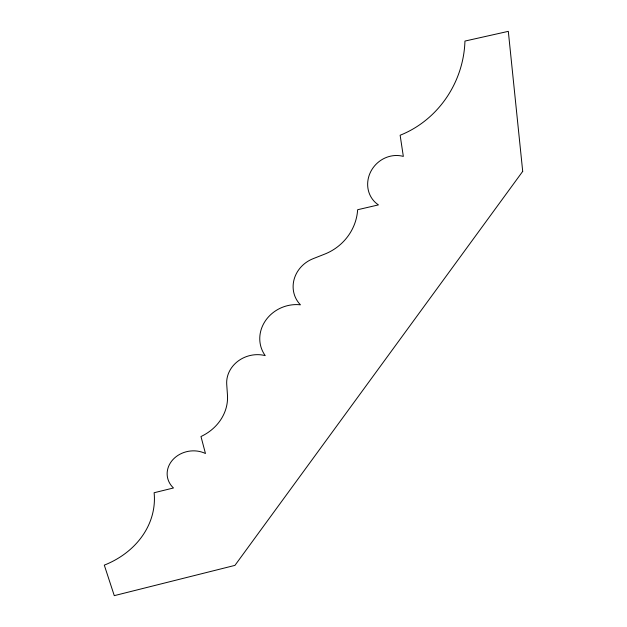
<?xml version="1.0" encoding="UTF-8"?>
<svg xmlns="http://www.w3.org/2000/svg" width="627" height="627" viewBox="0 0 627 627"><rect width="100%" height="100%" fill="white"/><g stroke="black" fill="none" stroke-linecap="round" stroke-linejoin="round"><path stroke-width="0.94" d="M522.706 171.367L234.937 565.382L114.279 595.65L104.294 565.139A86.04 72.45 -1.7 0 0 154.117 492.736L173.467 487.978A25.268 21.749 -9.6 0 1 173.021 459.505A25.268 21.749 -9.6 0 1 205.46 453.517L200.977 436.525A47.746 42.448 -7.8 0 0 227.46 395.026L226.723 384.335A29.383 26.303 -15.4 0 1 265.221 355.619A34.822 31.616 -20.7 0 1 265.605 320.507A34.822 31.616 -20.7 0 1 300.443 304.816A30.245 27.862 -26.9 0 1 313.116 258.685L324.684 254.123A50.325 47.707 -33.4 0 0 357.633 209.732L378.434 204.896A27.776 25.691 -44.9 0 1 370.792 171.539A27.776 25.691 -44.9 0 1 403.333 156.405L400.136 135.244A100.022 93.329 -67 0 0 464.944 41.068L508.317 31.35L522.706 171.367"/></g></svg>
